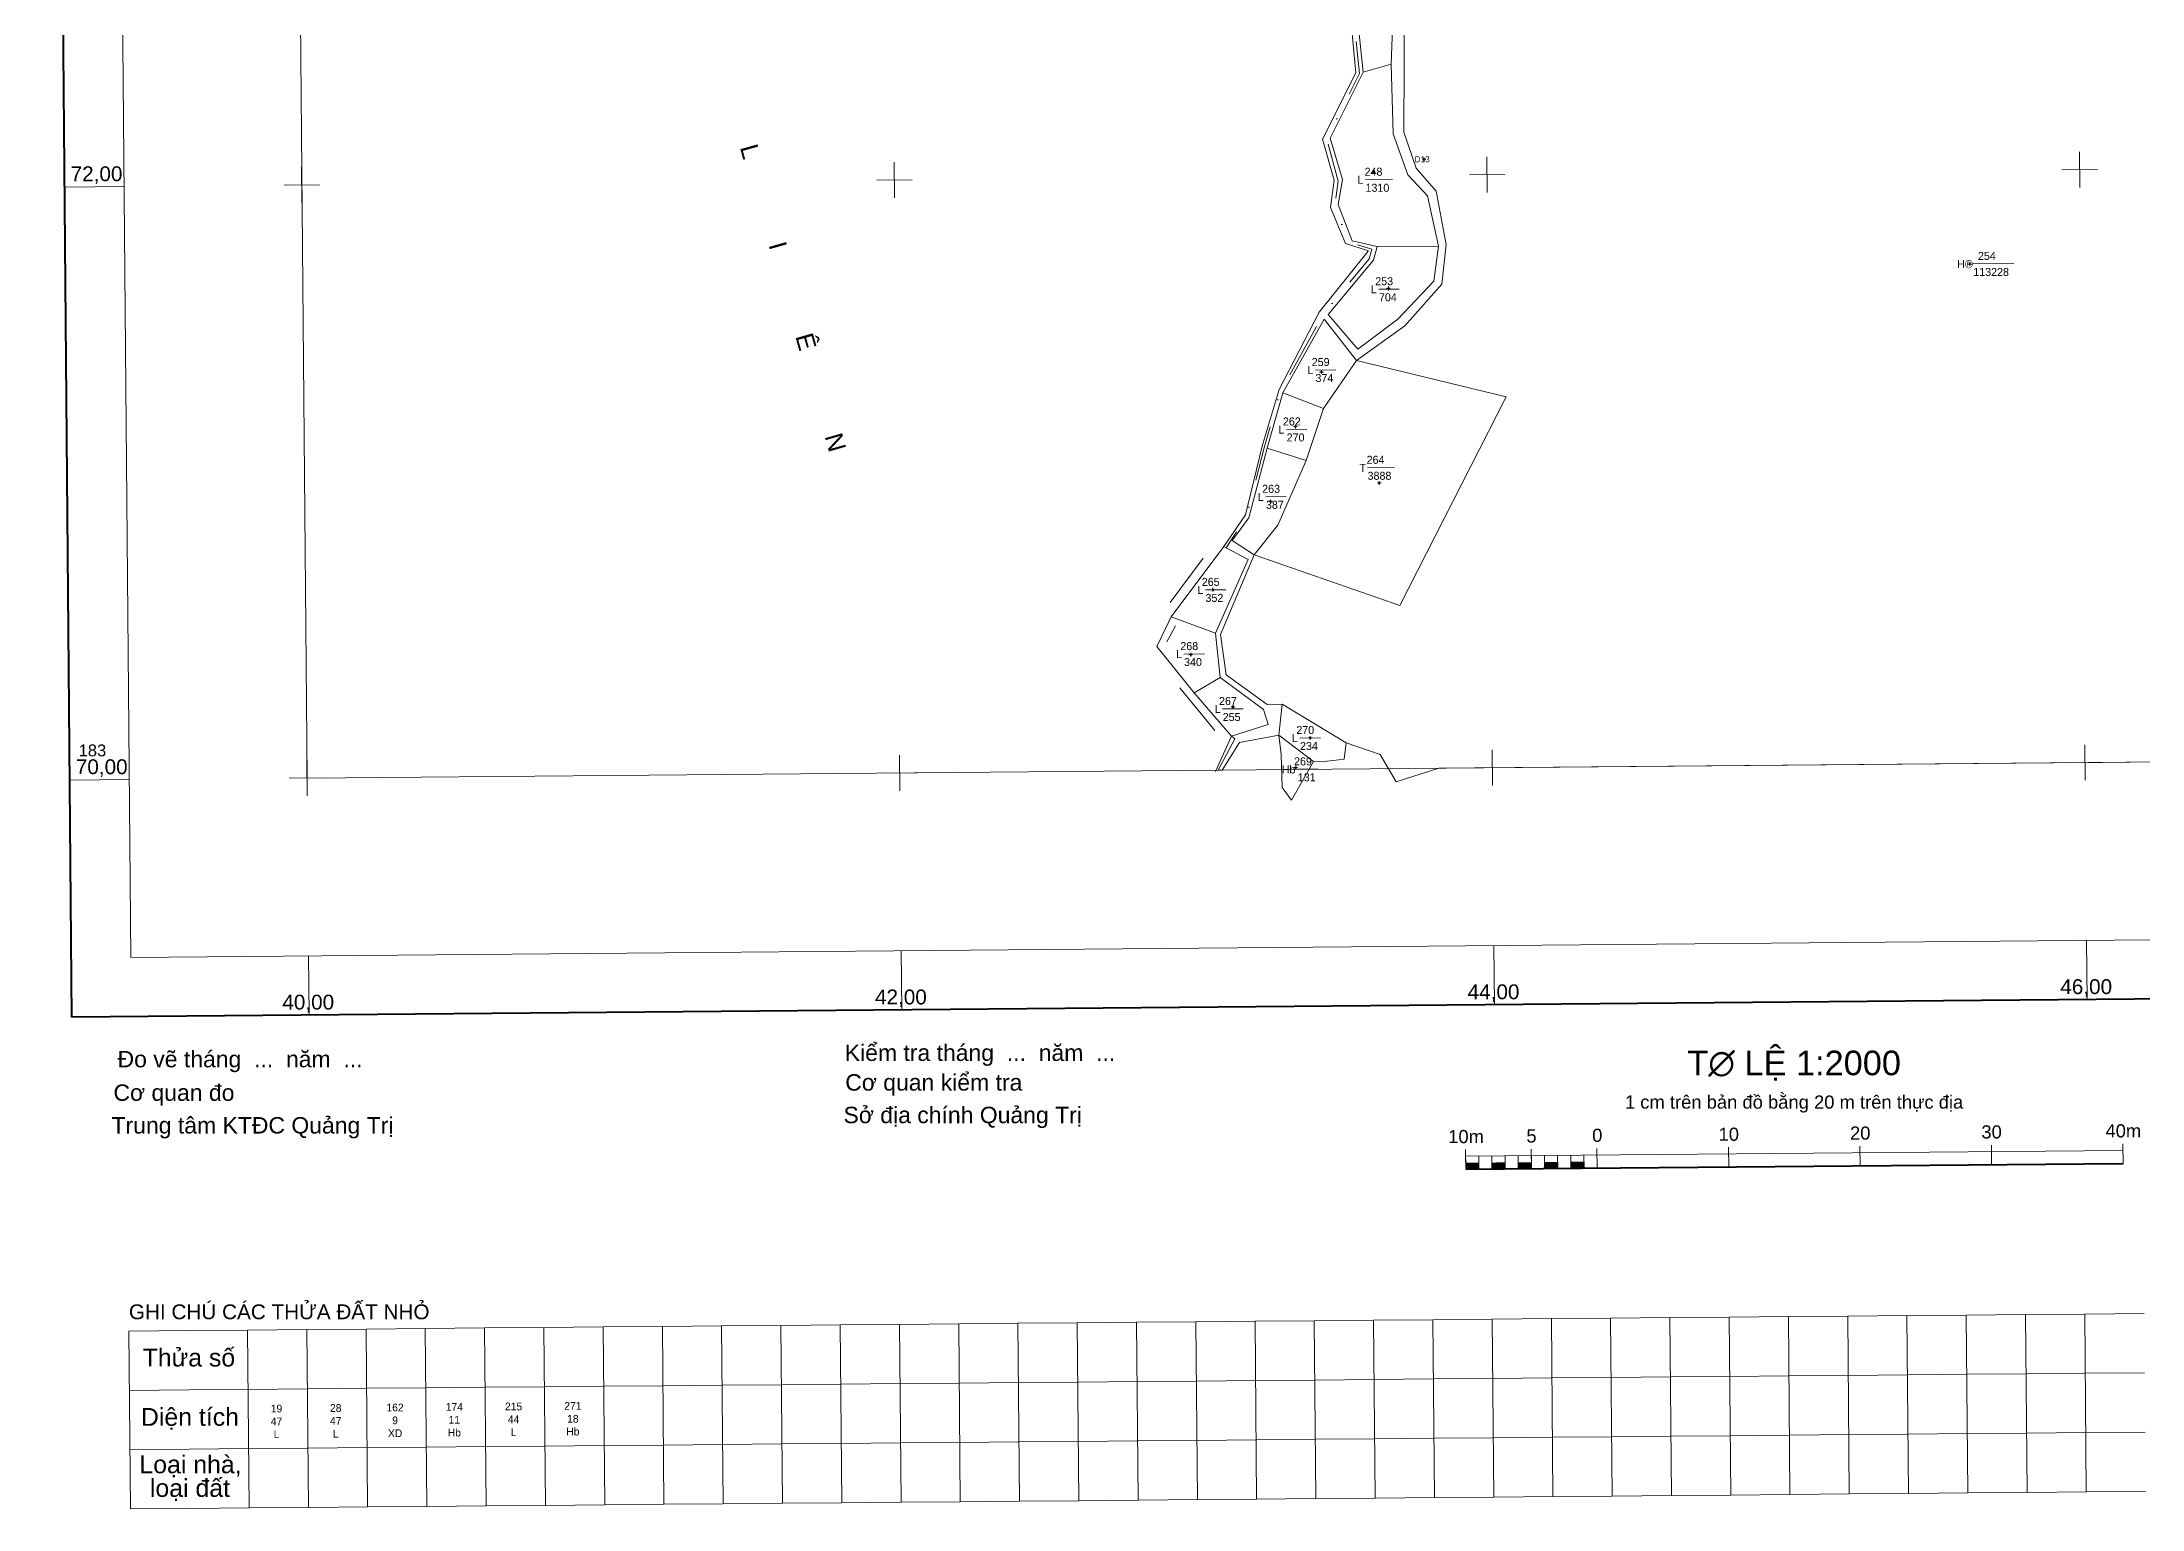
# Model space of a CAD drawing. Header units: metres. Extents: x 550497 to 551666, y 1836245 to 1837652.
# Drawn here: x 550497 to 551205, y 1836245 to 1836740 of the extents above; entities that cross this region are included whole.
import ezdxf
from ezdxf.enums import TextEntityAlignment as Align

# ---------------------------------------------------------------- set-up
doc = ezdxf.new("R2010")
doc.units = ezdxf.units.M
doc.header["$MEASUREMENT"] = 0
doc.linetypes.add('DGN Style 4', pattern=[37.369902, 18.67328, -9.33664, 0.023342, -9.33664])
for name, color, linetype, lineweight in [('Level 10', 7, 'Continuous', 0), ('Level 11', 7, 'Continuous', 0), ('Level 12', 7, 'Continuous', 0), ('Level 13', 7, 'Continuous', 0), ('Level 34', 7, 'Continuous', 0), ('Level 62', 7, 'Continuous', 0), ('Level 63', 7, 'Continuous', 0)]:
    doc.layers.add(name, color=color, linetype=linetype, lineweight=lineweight)
doc.styles.add('Style-FmSimple', font='FmSimple.shx')
doc.styles.add('Style-VHarial', font='VHarial.shx')
doc.styles.add('Style-Vnarial', font='Vnarial.shx')

# ---------------------------------------------------------------- blocks, each defined once
blk = doc.blocks.new('DKCDV_1')
at = {"layer": 'Level 10', "linetype": 'Continuous', "lineweight": 13}
h = blk.add_hatch(color=1, dxfattribs=at)
edge = h.paths.add_edge_path()
edge.add_arc((0.042215, -0.058807), 1.500056, 0, 360)
at = {"layer": 'Level 10', "color": 1, "linetype": 'Continuous', "lineweight": 13}
for p, q in [((-0.200007, 12.200455), (0, 6.000224)), ((12.400462, 0), (6.200231, 0)), ((-6.400238, -0.200007), (-12.600469, -0.200007)), ((0, -6.400238), (0.200007, -12.600469))]:
    blk.add_line(p, q, dxfattribs=at)
blk.add_circle((0.042215, -0.058807), 6.250233, dxfattribs=at)
blk = doc.blocks.new('N_THUA_187')
at = {"layer": 'Level 13', "color": 3, "linetype": 'Continuous', "lineweight": 0}
blk.add_line((356051.71, 1836564.72), (356065.47, 1836564.84), dxfattribs=at)
at = {"layer": 'Level 13', "color": 3, "linetype": 'Continuous', "lineweight": 0, "style": 'Style-FmSimple'}
for s, p in [('254', (356053.31, 1836567.43)), ('H®', (356046.32, 1836564.67)), ('113228', (356051.74, 1836562.02))]:
    blk.add_text(s, height=2.7, dxfattribs=at).set_placement(p, align=Align.MIDDLE_LEFT)
blk = doc.blocks.new('N_THUA_260')
at = {"layer": 'Level 13', "color": 3, "linetype": 'Continuous', "lineweight": 0}
blk.add_line((355847.85, 1836595.68), (355857.03, 1836595.76), dxfattribs=at)
at = {"layer": 'Level 13', "color": 3, "linetype": 'Continuous', "lineweight": 0, "style": 'Style-FmSimple'}
for s, p in [('L', (355845.16, 1836595.66)), ('248', (355847.57, 1836598.38)), ('1310', (355847.88, 1836592.98))]:
    blk.add_text(s, height=2.7, dxfattribs=at).set_placement(p, align=Align.MIDDLE_LEFT)
blk = doc.blocks.new('N_THUA_266')
at = {"layer": 'Level 13', "color": 3, "linetype": 'Continuous', "lineweight": 0}
blk.add_line((355852.85, 1836556.43), (355859.73, 1836556.49), dxfattribs=at)
at = {"layer": 'Level 13', "color": 3, "linetype": 'Continuous', "lineweight": 0, "style": 'Style-FmSimple'}
for s, p in [('L', (355850.16, 1836556.41)), ('253', (355851.63, 1836559.12)), ('704', (355852.89, 1836553.73))]:
    blk.add_text(s, height=2.7, dxfattribs=at).set_placement(p, align=Align.MIDDLE_LEFT)
blk = doc.blocks.new('N_THUA_269')
at = {"layer": 'Level 13', "color": 3, "linetype": 'Continuous', "lineweight": 0}
blk.add_line((355830.26, 1836528.26), (355837.15, 1836528.32), dxfattribs=at)
at = {"layer": 'Level 13', "color": 3, "linetype": 'Continuous', "lineweight": 0, "style": 'Style-FmSimple'}
for s, p in [('L', (355827.58, 1836528.24)), ('259', (355829.04, 1836530.95)), ('374', (355830.3, 1836525.56))]:
    blk.add_text(s, height=2.7, dxfattribs=at).set_placement(p, align=Align.MIDDLE_LEFT)
blk = doc.blocks.new('N_THUA_271')
at = {"layer": 'Level 13', "color": 3, "linetype": 'Continuous', "lineweight": 0}
blk.add_line((355849.72, 1836490.86), (355858.89, 1836490.94), dxfattribs=at)
at = {"layer": 'Level 13', "color": 3, "linetype": 'Continuous', "lineweight": 0, "style": 'Style-FmSimple'}
for s, p in [('T', (355847.03, 1836490.84)), ('264', (355849.43, 1836493.56)), ('3888', (355849.75, 1836488.16))]:
    blk.add_text(s, height=2.7, dxfattribs=at).set_placement(p, align=Align.MIDDLE_LEFT)
blk = doc.blocks.new('N_THUA_272')
at = {"layer": 'Level 13', "color": 3, "linetype": 'Continuous', "lineweight": 0}
blk.add_line((355821.47, 1836509.86), (355828.35, 1836509.92), dxfattribs=at)
at = {"layer": 'Level 13', "color": 3, "linetype": 'Continuous', "lineweight": 0, "style": 'Style-FmSimple'}
for s, p in [('262', (355820.25, 1836512.55)), ('L', (355818.78, 1836509.84)), ('270', (355821.51, 1836507.16))]:
    blk.add_text(s, height=2.7, dxfattribs=at).set_placement(p, align=Align.MIDDLE_LEFT)
blk = doc.blocks.new('N_THUA_273')
at = {"layer": 'Level 13', "color": 3, "linetype": 'Continuous', "lineweight": 0}
blk.add_line((355813.09, 1836484.59), (355819.97, 1836484.65), dxfattribs=at)
at = {"layer": 'Level 13', "color": 3, "linetype": 'Continuous', "lineweight": 0, "style": 'Style-FmSimple'}
for s, p in [('L', (355810.4, 1836484.57)), ('263', (355811.86, 1836487.28)), ('387', (355813.13, 1836481.89))]:
    blk.add_text(s, height=2.7, dxfattribs=at).set_placement(p, align=Align.MIDDLE_LEFT)
blk = doc.blocks.new('N_THUA_274')
at = {"layer": 'Level 13', "color": 3, "linetype": 'Continuous', "lineweight": 0}
blk.add_line((355793.64, 1836454.84), (355800.53, 1836454.9), dxfattribs=at)
at = {"layer": 'Level 13', "color": 3, "linetype": 'Continuous', "lineweight": 0, "style": 'Style-FmSimple'}
for s, p in [('L', (355790.95, 1836454.82)), ('265', (355792.42, 1836457.53)), ('352', (355793.67, 1836452.14))]:
    blk.add_text(s, height=2.7, dxfattribs=at).set_placement(p, align=Align.MIDDLE_LEFT)
blk = doc.blocks.new('N_THUA_275')
at = {"layer": 'Level 13', "color": 3, "linetype": 'Continuous', "lineweight": 0}
blk.add_line((355786.17, 1836432.96), (355793.06, 1836433.03), dxfattribs=at)
at = {"layer": 'Level 13', "color": 3, "linetype": 'Continuous', "lineweight": 0, "style": 'Style-FmSimple'}
for s, p in [('L', (355783.48, 1836432.94)), ('268', (355784.95, 1836435.65)), ('340', (355786.21, 1836430.27))]:
    blk.add_text(s, height=2.7, dxfattribs=at).set_placement(p, align=Align.MIDDLE_LEFT)
blk = doc.blocks.new('N_THUA_276')
at = {"layer": 'Level 13', "color": 3, "linetype": 'Continuous', "lineweight": 0}
blk.add_line((355800.38, 1836415.39), (355807.27, 1836415.45), dxfattribs=at)
at = {"layer": 'Level 13', "color": 3, "linetype": 'Continuous', "lineweight": 0, "style": 'Style-FmSimple'}
for s, p in [('L', (355797.69, 1836415.37)), ('267', (355799.16, 1836418.08)), ('255', (355800.41, 1836412.69))]:
    blk.add_text(s, height=2.7, dxfattribs=at).set_placement(p, align=Align.MIDDLE_LEFT)
blk = doc.blocks.new('N_THUA_277')
at = {"layer": 'Level 13', "color": 3, "linetype": 'Continuous', "lineweight": 0}
blk.add_line((355826.46, 1836404.89), (355833.35, 1836404.95), dxfattribs=at)
at = {"layer": 'Level 13', "color": 3, "linetype": 'Continuous', "lineweight": 0, "style": 'Style-FmSimple'}
for s, p in [('L', (355823.77, 1836404.87)), ('270', (355825.24, 1836407.58)), ('234', (355826.49, 1836402.19))]:
    blk.add_text(s, height=2.7, dxfattribs=at).set_placement(p, align=Align.MIDDLE_LEFT)
blk = doc.blocks.new('N_THUA_278')
at = {"layer": 'Level 13', "color": 3, "linetype": 'Continuous', "lineweight": 0}
blk.add_line((355824.3, 1836394.91), (355831.19, 1836394.97), dxfattribs=at)
at = {"layer": 'Level 13', "color": 3, "linetype": 'Continuous', "lineweight": 0, "style": 'Style-FmSimple'}
for s, p in [('269', (355823.08, 1836397.6)), ('Hb', (355818.91, 1836394.86)), ('131', (355824.34, 1836392.21))]:
    blk.add_text(s, height=2.7, dxfattribs=at).set_placement(p, align=Align.MIDDLE_LEFT)
blk = doc.blocks.new('CENTRD_1')
at = {"layer": 'Level 11', "linetype": 'Continuous', "lineweight": 0}
h = blk.add_hatch(color=1, dxfattribs=at)
edge = h.paths.add_edge_path()
edge.add_arc((0.195969, 0.083732), 1.500056, 0, 360)
at = {"layer": 'Level 11', "color": 1, "linetype": 'Continuous', "lineweight": 0}
for p, q in [((-6.000224, 0), (-12.200455, -0.200007)), ((0, 6.200231), (-6.000224, 0)), ((-6.000224, 0), (0.200007, -6.200231)), ((0, 12.600469), (0, 6.200231)), ((6.200231, 0), (0, 6.200231)), ((0.200007, -6.200231), (6.200231, 0)), ((12.400462, 0), (6.200231, 0)), ((0.200007, -6.200231), (0.200007, -12.600469))]:
    blk.add_line(p, q, dxfattribs=at)
blk = doc.blocks.new('CENTRD_2')
at = {"layer": 'Level 11', "linetype": 'Continuous', "lineweight": 0}
h = blk.add_hatch(color=1, dxfattribs=at)
edge = h.paths.add_edge_path()
edge.add_arc((0.071437, 0.197653), 1.500056, 0, 360)
at = {"layer": 'Level 11', "color": 1, "linetype": 'Continuous', "lineweight": 0}
for p, q in [((-6.200231, 0), (-12.600469, 0)), ((0, 6.200231), (-6.200231, 0)), ((-6.200231, 0), (0, -6.200231)), ((-0.200007, 12.400462), (0, 6.200231)), ((6.200231, 0.200007), (0, 6.200231)), ((0, -6.200231), (6.200231, 0.200007)), ((12.600469, 0.200007), (6.200231, 0.200007)), ((0, -6.200231), (0, -12.200455))]:
    blk.add_line(p, q, dxfattribs=at)
blk = doc.blocks.new('CENTRD')
at = {"layer": 'Level 11', "linetype": 'Continuous', "lineweight": 0}
h = blk.add_hatch(color=1, dxfattribs=at)
edge = h.paths.add_edge_path()
edge.add_arc((0.048863, 0.090632), 1.500056, 0, 360)
at = {"layer": 'Level 11', "color": 1, "linetype": 'Continuous', "lineweight": 0}
for p, q in [((-6.200231, 0), (-12.600469, -0.200007)), ((-0.200007, 6.200231), (-6.200231, 0)), ((-6.200231, 0), (0, -6.200231)), ((-0.200007, 12.600469), (-0.200007, 6.200231)), ((6.200231, 0), (-0.200007, 6.200231)), ((0, -6.200231), (6.200231, 0)), ((12.600469, 0.200007), (6.200231, 0)), ((0, -6.200231), (0, -12.600469))]:
    blk.add_line(p, q, dxfattribs=at)

msp = doc.modelspace()

# ---------------------------------------------------------------- linework, layer by layer
at = {"layer": 'Level 34', "color": 2, "linetype": 'Continuous', "lineweight": 0}
for p, q in [((550939.8, 1836729.25), (550935.28, 1836776)), ((550928.53, 1836706.91), (550939.8, 1836729.25)), ((550932.48, 1836693.12), (550928.53, 1836706.91)), ((550931.21, 1836683.9), (550932.48, 1836693.12)), ((550936.3, 1836671.7), (550931.21, 1836683.9)), ((550927.38, 1836648.54), (550943.97, 1836669.2)), ((550944.04, 1836669.3), (550936.3, 1836671.7)), ((550913.88, 1836622.55), (550927.38, 1836648.54)), ((550908.16, 1836603.43), (550913.88, 1836622.55)), ((550902.5, 1836580.31), (550908.16, 1836603.43)), ((550895.19, 1836569.62), (550902.5, 1836580.31)), ((550930.14, 1836497.21), (550935.82, 1836497.91))]:
    msp.add_line(p, q, dxfattribs=at)
at = {"layer": 'Level 34', "color": 1, "linetype": 'DGN Style 4', "lineweight": 13}
for p, q in [((550877.16, 1836550.66), (550889.86, 1836567.74)), ((550876.04, 1836537.41), (550878.89, 1836542.82)), ((550892.24, 1836507.56), (550875.29, 1836528.1))]:
    msp.add_line(p, q, dxfattribs=at)
at = {"layer": 'Level 34', "color": 1, "linetype": 'Continuous', "lineweight": 0}
msp.add_line((550892.44, 1836493.72), (550897.8, 1836505.63), dxfattribs=at)
at = {"layer": 'Level 34', "color": 2, "linetype": 'Continuous', "lineweight": 0, "flags": 128}
for points in [[(550939.97, 1836632.31), (550956.3, 1836644.01), (550968.8, 1836658), (550970.2, 1836671.44), (550966.88, 1836689.39), (550960.07, 1836697.2), (550955.92, 1836709.3), (550956.19, 1836754.76), (550945.26, 1836770.93), (550960.38, 1836789.94), (550980.04, 1836803.83), (550989.17, 1836813.9), (550990.67, 1836822.47), (550981.61, 1836830.69), (550976.42, 1836833.12), (550967.06, 1836849.08), (550978.79, 1836869.41), (550989.29, 1836877.15), (551016.25, 1836913.44)], [(550938.16, 1836768.53), (550942.27, 1836729.49)], [(550951.66, 1836732.23), (550952.49, 1836753.56), (550940.83, 1836769.65)], [(550942.27, 1836729.49), (550951.66, 1836732.23)], [(550951.66, 1836732.23), (550952.3, 1836708.69), (550957.29, 1836694.94), (550963.98, 1836687.83), (550967.65, 1836670.87)], [(550946.96, 1836670.69), (550938.54, 1836672.62), (550933.85, 1836684.91), (550935.28, 1836693.27), (550931.14, 1836707.23), (550942.27, 1836729.49)], [(550967.65, 1836670.87), (550966.04, 1836659.02), (550953.95, 1836646.26), (550940.46, 1836636.06), (550930.38, 1836647.75), (550945.77, 1836666.12), (550946.96, 1836670.69)], [(550967.65, 1836670.87), (550946.96, 1836670.69)], [(550915.11, 1836621.43), (550929.13, 1836646.24), (550939.97, 1836632.31)], [(550905.44, 1836566.72), (550954.56, 1836549.71), (550990.49, 1836620.04), (550939.97, 1836632.31)], [(550928.9, 1836616.07), (550939.97, 1836632.31)], [(550915.11, 1836621.43), (550909.85, 1836602.68)], [(550928.9, 1836616.07), (550915.11, 1836621.43)], [(550922.98, 1836598.59), (550928.9, 1836616.07)], [(550909.85, 1836602.68), (550903.63, 1836579.21), (550898.03, 1836571.62), (550905.44, 1836566.72)], [(550905.44, 1836566.72), (550913.47, 1836576.8), (550922.98, 1836598.59)], [(550909.85, 1836602.68), (550922.98, 1836598.59)], [(550877.47, 1836545.89), (550895.19, 1836569.62)], [(550892.42, 1836540.39), (550903.39, 1836565.22), (550896.06, 1836569.15)], [(550896.06, 1836569.15), (550895.19, 1836569.62)], [(550914.87, 1836516.41), (550909.86, 1836516.35), (550896.02, 1836526.32), (550894.06, 1836539.88), (550905.44, 1836566.72)], [(550877.47, 1836545.89), (550872.67, 1836535.9), (550885.24, 1836520.28)], [(550892.42, 1836540.39), (550877.47, 1836545.89)], [(550894.02, 1836525.42), (550892.42, 1836540.39)], [(550885.24, 1836520.28), (550894.02, 1836525.42)], [(550885.24, 1836520.28), (550897.8, 1836505.63)], [(550894.02, 1836525.42), (550908.58, 1836514.6), (550910.19, 1836509.57), (550897.8, 1836505.63)], [(550913.83, 1836505.97), (550914.87, 1836516.41)], [(550914.87, 1836516.41), (550936.47, 1836503.4)], [(550893.37, 1836494.19), (550894.62, 1836494.2), (550900.53, 1836503.52), (550913.83, 1836505.97)], [(550913.83, 1836505.97), (550925.47, 1836497.14)], [(550913.83, 1836505.97), (550914.6, 1836499.47), (550914.93, 1836488.33), (550918.03, 1836484.03), (550925.47, 1836497.14)], [(550930.14, 1836497.21), (550935.82, 1836497.91)], [(550936.47, 1836503.4), (550935.82, 1836497.91)], [(550936.47, 1836503.4), (550948.02, 1836499.49), (550953.42, 1836490.24), (550967.73, 1836494.83), (551264.02, 1836497.42)], [(550930.14, 1836497.21), (550925.47, 1836497.14)]]:
    msp.add_lwpolyline(points, dxfattribs=at)
at = {"layer": 'Level 34', "color": 1, "linetype": 'DGN Style 4', "lineweight": 13, "flags": 128}
for points in [[(550935.28, 1836776), (550936.53, 1836775.89), (550936.94, 1836767.98), (550941.04, 1836729.03), (550929.95, 1836707.16), (550933.84, 1836692.75), (550932.63, 1836684.03), (550937.51, 1836672.18), (550945.21, 1836669.78), (550944.22, 1836666.61), (550928.68, 1836647.75), (550914.17, 1836621.5), (550908.88, 1836602.88), (550902.84, 1836579.6), (550896.06, 1836569.15)], [(550897.8, 1836505.63), (550898.96, 1836504.77), (550893.37, 1836494.19)]]:
    msp.add_lwpolyline(points, dxfattribs=at)
at = {"layer": 'Level 62', "color": 7, "linetype": 'Continuous', "lineweight": 0}
for p, q in [((550584.23, 1836685.44), (550584.13, 1836697.44)), ((550784.17, 1836687.19), (550784.07, 1836699.18)), ((550984.11, 1836688.93), (550984, 1836700.93)), ((551177.99, 1836696.62), (551189.99, 1836696.73)), ((551184.04, 1836690.68), (551183.94, 1836702.67)), ((550504.21, 1836690.74), (550524.2, 1836690.91)), ((550578.18, 1836691.39), (550590.18, 1836691.49)), ((550778.12, 1836693.13), (550790.12, 1836693.24)), ((550978.06, 1836694.88), (550990.05, 1836694.98)), ((550785.92, 1836487.25), (550785.81, 1836499.25)), ((550985.85, 1836488.99), (550985.75, 1836500.99)), ((551185.79, 1836490.74), (551185.68, 1836502.74)), ((550505.95, 1836490.8), (550525.95, 1836490.98)), ((550579.93, 1836491.45), (550591.93, 1836491.55)), ((550585.98, 1836485.5), (550585.88, 1836497.5)), ((550779.87, 1836493.2), (550791.86, 1836493.3)), ((550979.8, 1836494.94), (550991.8, 1836495.04)), ((551179.74, 1836496.69), (551191.73, 1836496.79)), ((550986.5, 1836415.02), (550986.32, 1836435.01)), ((551186.43, 1836416.76), (551186.26, 1836436.76)), ((550586.63, 1836411.53), (550586.45, 1836431.52)), ((550786.56, 1836413.27), (550786.39, 1836433.27)), ((550685.83, 1836306.44), (550705.82, 1836306.61)), ((550705.82, 1836306.61), (550725.82, 1836306.79)), ((550705.82, 1836306.61), (550706.35, 1836246.63)), ((550725.82, 1836306.79), (550745.81, 1836306.96)), ((550725.82, 1836306.79), (550726.34, 1836246.81)), ((550745.81, 1836306.96), (550765.8, 1836307.14)), ((550745.81, 1836306.96), (550746.33, 1836246.98)), ((550765.8, 1836307.14), (550785.8, 1836307.31)), ((550765.8, 1836307.14), (550766.33, 1836247.16)), ((550785.8, 1836307.31), (550805.79, 1836307.49)), ((550785.8, 1836307.31), (550786.32, 1836247.33)), ((550805.79, 1836307.49), (550825.78, 1836307.66)), ((550805.79, 1836307.49), (550806.31, 1836247.51)), ((550825.78, 1836307.66), (550845.78, 1836307.84)), ((550825.78, 1836307.66), (550826.31, 1836247.68)), ((550845.78, 1836307.84), (550865.77, 1836308.01)), ((550845.78, 1836307.84), (550846.3, 1836247.86)), ((550865.77, 1836308.01), (550885.76, 1836308.18)), ((550865.77, 1836308.01), (550866.29, 1836248.03)), ((550885.76, 1836308.18), (550905.76, 1836308.36)), ((550885.76, 1836308.18), (550886.29, 1836248.2)), ((550905.76, 1836308.36), (550925.75, 1836308.53)), ((550905.76, 1836308.36), (550906.28, 1836248.38)), ((550925.75, 1836308.53), (550945.75, 1836308.71)), ((550925.75, 1836308.53), (550926.27, 1836248.55)), ((550945.75, 1836308.71), (550965.74, 1836308.88)), ((550945.75, 1836308.71), (550946.27, 1836248.73)), ((550965.74, 1836308.88), (550985.73, 1836309.06)), ((550965.74, 1836308.88), (550966.26, 1836248.9)), ((550985.73, 1836309.06), (551005.73, 1836309.23)), ((550985.73, 1836309.06), (550986.26, 1836249.08)), ((551005.73, 1836309.23), (551025.72, 1836309.41)), ((551005.73, 1836309.23), (551006.25, 1836249.25)), ((551025.72, 1836309.41), (551045.71, 1836309.58)), ((551025.72, 1836309.41), (551026.24, 1836249.43)), ((551045.71, 1836309.58), (551065.71, 1836309.76)), ((551045.71, 1836309.58), (551046.24, 1836249.6)), ((551065.71, 1836309.76), (551085.7, 1836309.93)), ((551065.71, 1836309.76), (551066.23, 1836249.77)), ((551085.7, 1836309.93), (551105.69, 1836310.1)), ((551085.7, 1836309.93), (551086.22, 1836249.95)), ((551105.69, 1836310.1), (551125.69, 1836310.28)), ((551105.69, 1836310.1), (551106.22, 1836250.12)), ((551125.69, 1836310.28), (551145.68, 1836310.45)), ((551125.69, 1836310.28), (551126.21, 1836250.3)), ((551145.68, 1836310.45), (551165.67, 1836310.63)), ((551145.68, 1836310.45), (551146.2, 1836250.47)), ((551165.67, 1836310.63), (551185.67, 1836310.8)), ((551165.67, 1836310.63), (551166.2, 1836250.65)), ((551185.67, 1836310.8), (551205.66, 1836310.98)), ((551185.67, 1836310.8), (551186.19, 1836250.82)), ((550525.88, 1836305.04), (550545.87, 1836305.22)), ((550525.88, 1836305.04), (550526.4, 1836245.06)), ((550545.87, 1836305.22), (550565.87, 1836305.39)), ((550565.87, 1836305.39), (550585.86, 1836305.57)), ((550565.87, 1836305.39), (550566.39, 1836245.41)), ((550585.86, 1836305.57), (550605.85, 1836305.74)), ((550585.86, 1836305.57), (550586.38, 1836245.59)), ((550605.85, 1836305.74), (550625.85, 1836305.92)), ((550605.85, 1836305.74), (550606.38, 1836245.76)), ((550625.85, 1836305.92), (550645.84, 1836306.09)), ((550625.85, 1836305.92), (550626.37, 1836245.94)), ((550645.84, 1836306.09), (550665.83, 1836306.27)), ((550645.84, 1836306.09), (550646.36, 1836246.11)), ((550665.83, 1836306.27), (550685.83, 1836306.44)), ((550665.83, 1836306.27), (550666.36, 1836246.28)), ((550685.83, 1836306.44), (550686.35, 1836246.46)), ((550546.05, 1836285.22), (550566.04, 1836285.4)), ((550566.04, 1836285.4), (550586.04, 1836285.57)), ((550586.04, 1836285.57), (550606.03, 1836285.75)), ((550606.03, 1836285.75), (550626.02, 1836285.92)), ((550626.02, 1836285.92), (550646.02, 1836286.1)), ((550646.02, 1836286.1), (550666.01, 1836286.27)), ((550666.01, 1836286.27), (550686, 1836286.45)), ((550686, 1836286.45), (550706, 1836286.62)), ((550706, 1836286.62), (550725.99, 1836286.8)), ((550725.99, 1836286.8), (550745.98, 1836286.97)), ((550745.98, 1836286.97), (550765.98, 1836287.14)), ((550765.98, 1836287.14), (550785.97, 1836287.32)), ((550785.97, 1836287.32), (550805.96, 1836287.49)), ((550805.96, 1836287.49), (550825.96, 1836287.67)), ((550825.96, 1836287.67), (550845.95, 1836287.84)), ((550845.95, 1836287.84), (550865.95, 1836288.02)), ((550865.95, 1836288.02), (550885.94, 1836288.19)), ((550885.94, 1836288.19), (550905.93, 1836288.37)), ((550905.93, 1836288.37), (550925.93, 1836288.54)), ((550925.93, 1836288.54), (550945.92, 1836288.71)), ((550945.92, 1836288.71), (550965.91, 1836288.89)), ((550965.91, 1836288.89), (550985.91, 1836289.06)), ((550985.91, 1836289.06), (551005.9, 1836289.24)), ((551005.9, 1836289.24), (551025.89, 1836289.41)), ((551025.89, 1836289.41), (551045.89, 1836289.59)), ((551045.89, 1836289.59), (551065.88, 1836289.76)), ((551065.88, 1836289.76), (551085.87, 1836289.94)), ((551085.87, 1836289.94), (551105.87, 1836290.11)), ((551105.87, 1836290.11), (551125.86, 1836290.29)), ((551125.86, 1836290.29), (551145.86, 1836290.46)), ((551145.86, 1836290.46), (551165.85, 1836290.63)), ((551165.85, 1836290.63), (551185.84, 1836290.81)), ((551185.84, 1836290.81), (551205.84, 1836290.98)), ((550526.05, 1836285.05), (550546.05, 1836285.22)), ((550526.23, 1836265.06), (550546.22, 1836265.23)), ((550546.22, 1836265.23), (550566.22, 1836265.41)), ((550566.22, 1836265.41), (550586.21, 1836265.58)), ((550586.21, 1836265.58), (550606.2, 1836265.75)), ((550606.2, 1836265.75), (550626.2, 1836265.93)), ((550626.2, 1836265.93), (550646.19, 1836266.1)), ((550646.19, 1836266.1), (550666.18, 1836266.28)), ((550666.18, 1836266.28), (550686.18, 1836266.45)), ((550686.18, 1836266.45), (550706.17, 1836266.63)), ((550706.17, 1836266.63), (550726.16, 1836266.8)), ((550726.16, 1836266.8), (550746.16, 1836266.98)), ((550746.16, 1836266.98), (550766.15, 1836267.15)), ((550766.15, 1836267.15), (550786.15, 1836267.33)), ((550786.15, 1836267.33), (550806.14, 1836267.5)), ((550806.14, 1836267.5), (550826.13, 1836267.67)), ((550826.13, 1836267.67), (550846.13, 1836267.85)), ((550846.13, 1836267.85), (550866.12, 1836268.02)), ((550866.12, 1836268.02), (550886.11, 1836268.2)), ((550886.11, 1836268.2), (550906.11, 1836268.37)), ((550906.11, 1836268.37), (550926.1, 1836268.55)), ((550926.1, 1836268.55), (550946.09, 1836268.72)), ((550946.09, 1836268.72), (550966.09, 1836268.9)), ((550966.09, 1836268.9), (550986.08, 1836269.07)), ((550986.08, 1836269.07), (551006.07, 1836269.24)), ((551006.07, 1836269.24), (551026.07, 1836269.42)), ((551026.07, 1836269.42), (551046.06, 1836269.59)), ((551046.06, 1836269.59), (551066.06, 1836269.77)), ((551066.06, 1836269.77), (551086.05, 1836269.94)), ((551086.05, 1836269.94), (551106.04, 1836270.12)), ((551106.04, 1836270.12), (551126.04, 1836270.29)), ((551126.04, 1836270.29), (551146.03, 1836270.47)), ((551146.03, 1836270.47), (551166.02, 1836270.64)), ((551166.02, 1836270.64), (551186.02, 1836270.82)), ((551186.02, 1836270.82), (551206.01, 1836270.99)), ((551066.23, 1836249.77), (551086.22, 1836249.95)), ((551086.22, 1836249.95), (551106.22, 1836250.12)), ((551106.22, 1836250.12), (551126.21, 1836250.3)), ((551126.21, 1836250.3), (551146.2, 1836250.47)), ((551146.2, 1836250.47), (551166.2, 1836250.65)), ((551166.2, 1836250.65), (551186.19, 1836250.82)), ((551186.19, 1836250.82), (551206.19, 1836251)), ((550526.4, 1836245.06), (550546.4, 1836245.24)), ((550546.4, 1836245.24), (550566.39, 1836245.41)), ((550566.39, 1836245.41), (550586.38, 1836245.59)), ((550586.38, 1836245.59), (550606.38, 1836245.76)), ((550606.38, 1836245.76), (550626.37, 1836245.94)), ((550626.37, 1836245.94), (550646.36, 1836246.11)), ((550646.36, 1836246.11), (550666.36, 1836246.28)), ((550666.36, 1836246.28), (550686.35, 1836246.46)), ((550686.35, 1836246.46), (550706.35, 1836246.63)), ((550706.35, 1836246.63), (550726.34, 1836246.81)), ((550726.34, 1836246.81), (550746.33, 1836246.98)), ((550746.33, 1836246.98), (550766.33, 1836247.16)), ((550766.33, 1836247.16), (550786.32, 1836247.33)), ((550786.32, 1836247.33), (550806.31, 1836247.51)), ((550806.31, 1836247.51), (550826.31, 1836247.68)), ((550826.31, 1836247.68), (550846.3, 1836247.86)), ((550846.3, 1836247.86), (550866.29, 1836248.03)), ((550866.29, 1836248.03), (550886.29, 1836248.2)), ((550886.29, 1836248.2), (550906.28, 1836248.38)), ((550906.28, 1836248.38), (550926.27, 1836248.55)), ((550926.27, 1836248.55), (550946.27, 1836248.73)), ((550946.27, 1836248.73), (550966.26, 1836248.9)), ((550966.26, 1836248.9), (550986.26, 1836249.08)), ((550986.26, 1836249.08), (551006.25, 1836249.25)), ((551006.25, 1836249.25), (551026.24, 1836249.43)), ((551026.24, 1836249.43), (551046.24, 1836249.6)), ((551046.24, 1836249.6), (551066.23, 1836249.77))]:
    msp.add_line(p, q, dxfattribs=at)
at = {"layer": 'Level 62', "color": 7, "linetype": 'Continuous', "lineweight": 13}
for p, q in [((550976.85, 1836359.58), (550976.8, 1836366.24)), ((550976.81, 1836364.02), (551198.54, 1836365.95)), ((550976.85, 1836359.58), (550976.81, 1836364.02)), ((550981.29, 1836359.62), (550981.25, 1836364.05)), ((550985.69, 1836359.65), (550985.65, 1836364.09)), ((550990.13, 1836359.69), (550990.09, 1836364.13)), ((550994.57, 1836359.73), (550994.53, 1836364.17)), ((550999.01, 1836359.77), (550998.95, 1836366.43)), ((550999.01, 1836359.77), (550998.97, 1836364.21)), ((551003.44, 1836359.81), (551003.41, 1836364.25)), ((551007.88, 1836359.85), (551007.84, 1836364.29)), ((551012.32, 1836359.89), (551012.28, 1836364.33)), ((551016.76, 1836359.93), (551016.72, 1836364.36)), ((551021.16, 1836359.96), (551021.1, 1836366.62)), ((551065.55, 1836360.35), (551065.49, 1836367.01)), ((551109.89, 1836360.74), (551109.83, 1836367.4)), ((551154.24, 1836361.13), (551154.18, 1836367.78)), ((551198.58, 1836361.51), (551198.52, 1836368.17))]:
    msp.add_line(p, q, dxfattribs=at)
at = {"layer": 'Level 62', "color": 7, "linetype": 'Continuous', "lineweight": 40}
msp.add_line((550976.85, 1836359.58), (551198.58, 1836361.51), dxfattribs=at)
at = {"layer": 'Level 62', "color": 7, "linetype": 'Continuous', "lineweight": 40, "flags": 128}
msp.add_lwpolyline([(550506.65, 1836410.83), (550496.53, 1837570.46), (551656.16, 1837580.58), (551666.28, 1836420.95), (550506.65, 1836410.83)], close=True, dxfattribs=at)
at = {"layer": 'Level 62', "color": 7, "linetype": 'Continuous', "lineweight": 13, "flags": 128}
msp.add_lwpolyline([(551640.35, 1837100.56), (551646.11, 1836440.77), (550526.47, 1836431), (550518.17, 1837381.23)], dxfattribs=at)
at = {"layer": 'Level 62', "color": 7, "linetype": 'Continuous', "lineweight": 13, "extrusion": (0, 0, -1)}
for points in [[(-550976.85, 1836359.58), (-550976.83, 1836361.8), (-550981.29, 1836359.62), (-550981.27, 1836361.84)], [(-550994.57, 1836359.73), (-550994.55, 1836361.95), (-550999.01, 1836359.77), (-550998.99, 1836361.99)], [(-551003.44, 1836359.81), (-551003.43, 1836362.03), (-551007.88, 1836359.85), (-551007.86, 1836362.07)]]:
    msp.add_solid(points, dxfattribs=at)
at = {"layer": 'Level 62', "color": 7, "linetype": 'Continuous', "lineweight": 13}
for points in [[(550985.69, 1836359.65), (550985.67, 1836361.87), (550990.13, 1836359.69), (550990.11, 1836361.91)], [(551012.32, 1836359.89), (551012.3, 1836362.11), (551016.76, 1836359.93), (551016.74, 1836362.15)]]:
    msp.add_solid(points, dxfattribs=at)
at = {"layer": 'Level 63', "color": 2, "linetype": 'Continuous', "lineweight": 0, "flags": 128}
for points in [[(550585.93, 1836491.5), (550581.57, 1836990.34)], [(550893.37, 1836494.19), (551585.61, 1836500.23)], [(550585.93, 1836491.5), (550893.37, 1836494.19)]]:
    msp.add_lwpolyline(points, dxfattribs=at)

# ---------------------------------------------------------------- block references
at = {"layer": 'Level 10', "color": 1, "linetype": 'Continuous', "lineweight": 13, "xscale": 0.049998, "yscale": 0.049998, "zscale": 0.049998}
msp.add_blockref('DKCDV_1', (550962.76, 1836700.16), dxfattribs=at)
at = {"layer": 'Level 11', "color": 1, "linetype": 'Continuous', "lineweight": 0, "xscale": 0.049998, "yscale": 0.049998, "zscale": 0.049998}
for name, p in [('CENTRD_1', (550945.74, 1836695.83)), ('CENTRD_1', (551146.92, 1836664.83)), ('CENTRD_1', (550950.76, 1836656.58)), ('CENTRD_2', (550928.18, 1836628.4)), ('CENTRD_1', (550919.37, 1836610)), ('CENTRD_1', (550947.67, 1836591.01)), ('CENTRD_1', (550911.01, 1836584.73)), ('CENTRD', (550891.55, 1836554.99)), ('CENTRD', (550884.08, 1836533.11)), ('CENTRD_1', (550898.28, 1836515.54)), ('CENTRD_1', (550924.37, 1836505.04)), ('CENTRD_1', (550919.5, 1836495.02))]:
    msp.add_blockref(name, p, dxfattribs=at)
at = {"layer": 'Level 13', "color": 3, "linetype": 'Continuous', "lineweight": 0}
for name, p in [('N_THUA_260', (195095.14, 97.56)), ('N_THUA_187', (195096.31, 100.12)), ('N_THUA_266', (195094.67, 99.89)), ('N_THUA_269', (195095.84, 100.82)), ('N_THUA_272', (195094.91, 99.18)), ('N_THUA_271', (195093.97, 105.26)), ('N_THUA_273', (195096.31, 101.75)), ('N_THUA_274', (195095.37, 100.12)), ('N_THUA_275', (195095.6, 100.35)), ('N_THUA_276', (195094.44, 99.41)), ('N_THUA_277', (195094.44, 100.12)), ('N_THUA_278', (195095.84, 99.54))]:
    msp.add_blockref(name, p, dxfattribs=at)

# ---------------------------------------------------------------- texts
at = {"layer": 'Level 12', "color": 3, "linetype": 'Continuous', "lineweight": 0, "style": 'Style-VHarial'}
msp.add_text('D13 ', height=2, dxfattribs=at).set_placement((550962.53, 1836700.14), align=Align.MIDDLE_CENTER)
at = {"layer": 'Level 13', "color": 3, "linetype": 'Continuous', "lineweight": 0, "char_height": 2.6, "attachment_point": 5, "style": 'Style-FmSimple'}
for s, insert in [('19\\P47\\PL\\P', (550575.65, 1836274.6)), ('28\\P47\\PL\\P', (550595.64, 1836274.77)), ('162\\P9\\PXD\\P', (550615.64, 1836274.94)), ('174\\P11\\PHb\\P', (550635.63, 1836275.12)), ('215\\P44\\PL\\P', (550655.62, 1836275.29)), ('271\\P18\\PHb\\P', (550675.62, 1836275.47))]:
    msp.add_mtext(s, dxfattribs=dict(at, insert=insert))
at = {"layer": 'Level 34', "color": 2, "linetype": 'Continuous', "lineweight": 0, "style": 'Style-VHarial'}
for s, p in [('l', (550732.58, 1836701.96)), ('i', (550741.9, 1836670.21)), ('ª', (550751.39, 1836637.8)), ('n', (550761.34, 1836603.86))]:
    msp.add_text(s, height=6, rotation=285.83521, dxfattribs=at).set_placement(p, align=Align.CENTER)
at = {"layer": 'Level 62', "color": 7, "linetype": 'Continuous', "lineweight": 0}
for s, height, style, p in [('72,00', 5, 'Style-Vnarial', (550506.19, 1836692.76)), ('70,00', 5, 'Style-Vnarial', (550507.94, 1836492.82)), ('183', 4, 'Style-Vnarial', (550508.88, 1836498.83)), ('42,00', 5, 'Style-Vnarial', (550777.55, 1836415.19)), ('44,00', 5, 'Style-Vnarial', (550977.48, 1836416.94)), ('46,00', 5, 'Style-Vnarial', (551177.42, 1836418.68)), ('40,00', 5, 'Style-Vnarial', (550577.61, 1836413.45)), ('§o vÏ th¸ng  ...  n¨m  ...', 5.5442, 'Style-Vnarial', (550522.02, 1836393.98)), ('KiÓm tra th¸ng  ...  n¨m  ...', 5.5442, 'Style-Vnarial', (550767.35, 1836396.12)), ('C¬ quan kiÓm tra', 5.5442, 'Style-Vnarial', (550767.51, 1836386.12)), ('C¬ quan ®o', 5.544, 'Style-Vnarial', (550520.64, 1836382.67)), ('Trung t©m KT§C Qu¶ng TrÞ', 5.5442, 'Style-Vnarial', (550519.98, 1836371.65)), ('Së ®Þa chÝnh Qu¶ng TrÞ', 5.5442, 'Style-Vnarial', (550766.93, 1836375.14)), ('Ghi chó c¸c thöa ®Êt nhá', 5, 'Style-VHarial', (550525.85, 1836309.04))]:
    msp.add_text(s, height=height, dxfattribs=dict(at, style=style)).set_placement(p)
for s, height, style, p in [('T∅ lÖ 1:2000', 8.29, 'Style-VHarial', (551087.63, 1836391.31)), ('1 cm trªn b¶n ®å b»ng 20 m trªn thùc ®Þa', 4.44, 'Style-Vnarial', (551087.61, 1836380.04)), ('Thöa sè', 6, 'Style-Vnarial', (550546.09, 1836293.1)), ('DiÖn tÝch', 6, 'Style-Vnarial', (550546.44, 1836273.1)), ('Lo¹i nhµ,', 6, 'Style-Vnarial', (550546.63, 1836257.1)), ('lo¹i ®Êt', 6, 'Style-Vnarial', (550546.44, 1836249.13))]:
    msp.add_text(s, height=height, dxfattribs=dict(at, style=style)).set_placement(p, align=Align.CENTER)
at = {"layer": 'Level 62', "color": 7, "linetype": 'Continuous', "lineweight": 13, "style": 'Style-Vnarial'}
for s, height, p in [('10m', 4.436, (550976.95, 1836368.41)), ('5', 4.44, (550999.02, 1836368.63)), ('0', 4.44, (551021.21, 1836368.83)), ('10', 4.436, (551065.58, 1836369.2)), ('20', 4.436, (551109.92, 1836369.59)), ('30', 4.436, (551154.23, 1836369.98)), ('40m', 4.436, (551198.68, 1836370.34))]:
    msp.add_text(s, height=height, dxfattribs=at).set_placement(p, align=Align.CENTER)

doc.saveas('drawing.dxf')
